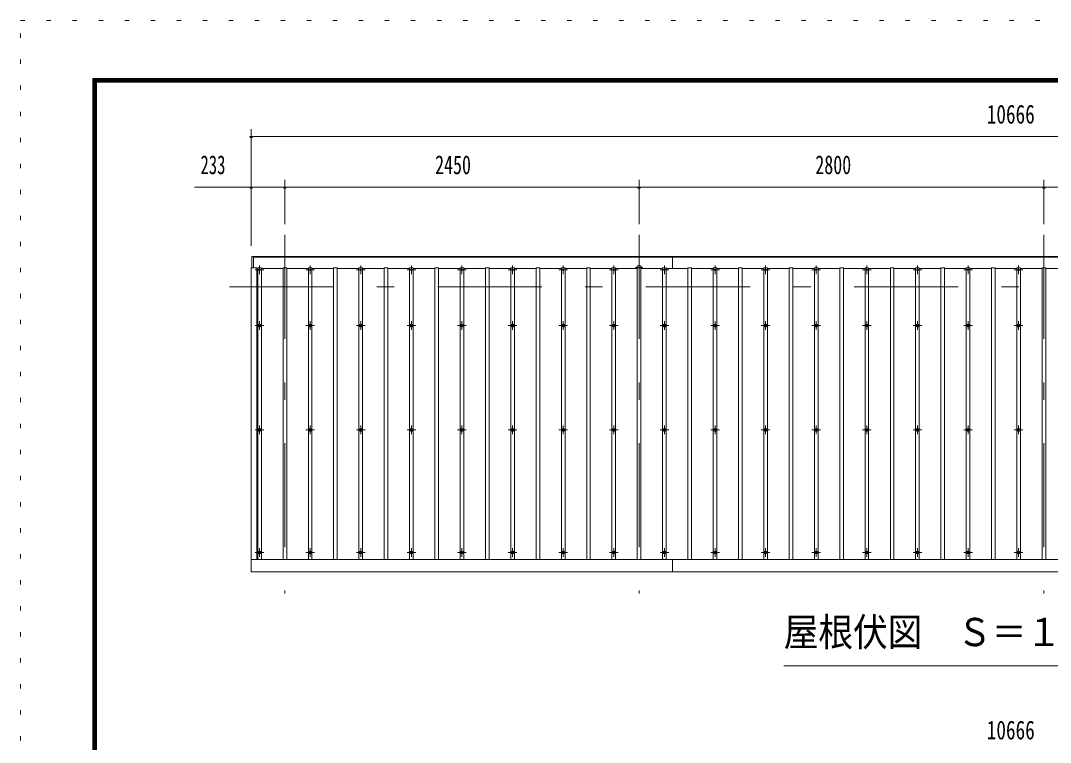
# Model space of a CAD drawing. Units: millimetres, scale not verified, with parts at other scales. Extents: x -25414 to 25419, y -10500 to 10500.
# Drawn here: x -4281 to 2842, y 5507 to 10500 of the extents above; entities that cross this region are included whole.
import ezdxf
from ezdxf.enums import TextEntityAlignment as Align

# ---------------------------------------------------------------- set-up
doc = ezdxf.new("R2010")
doc.units = ezdxf.units.MM
doc.header["$LTSCALE"] = 60
doc.linetypes.add('USER3', pattern=[24, 12, -5, 2, -5])
doc.linetypes.add('USER4', pattern=[3, 0.5, -2.5])
for name, color, linetype, lineweight in [('0-2_1-05BOLD', 7, 'Continuous', 18), ('0-3_1-25CENTER', 3, 'USER3', 18), ('0-4_1-45THIN', 4, 'Continuous', 18), ('0-5_1-55DIM', 3, 'Continuous', 18), ('0-C_F-F1PAPER', 5, 'Continuous', 18), ('0-D_F-E_J_ADD', 5, 'USER4', 18)]:
    doc.layers.add(name, color=color, linetype=linetype, lineweight=lineweight)
doc.styles.add('ＭＳ ゴシック', font='')
doc.styles.get('ＭＳ ゴシック').set_extended_font_data('MS Gothic')

msp = doc.modelspace()

# ---------------------------------------------------------------- linework, layer by layer
at = {"layer": '0-2_1-05BOLD'}
for p, q in [((-2670.9, 8790.67), (-2670.9, 8867.67)), ((-2670.9, 8862.67), (7965.09, 8862.67)), ((227.1, 8867.67), (227.1, 8784.63)), ((-2685.9, 6687.67), (-2685.9, 8790.67)), ((-2685.9, 6773.43), (7980.09, 6773.43)), ((227.1, 6773.43), (227.1, 6687.67))]:
    msp.add_line(p, q, dxfattribs=at)
for points in [[(-2680.9, 8790.67), (-2680.9, 8867.67), (7975.09, 8867.67)], [(-2645.9, 6773.43), (-2645.9, 8790.67), (-2685.9, 8790.67)], [(-2685.9, 6687.67), (7980.09, 6687.67), (7980.09, 8790.67)]]:
    msp.add_lwpolyline(points, dxfattribs=at)
for centre in [(-2627.9, 8390.17), (-2277.91, 8390.17), (-1927.91, 8390.17), (-1577.91, 8390.17), (-1227.91, 8390.17), (-877.91, 8390.17), (-527.91, 8390.17), (-177.91, 8390.17), (172.09, 8390.17), (522.09, 8390.17), (872.09, 8390.17), (1222.09, 8390.17), (1572.09, 8390.17), (1922.09, 8390.17), (2272.09, 8390.17), (2622.09, 8390.17), (-2627.9, 7668.51), (-2277.91, 7668.51), (-1927.91, 7668.51), (-1577.91, 7668.51), (-1227.91, 7668.51), (-877.91, 7668.51), (-527.91, 7668.51), (-177.91, 7668.51), (172.09, 7668.51), (522.09, 7668.51), (872.09, 7668.51), (1222.09, 7668.51), (1572.09, 7668.51), (1922.09, 7668.51), (2272.09, 7668.51), (2622.09, 7668.51), (-2627.9, 6820.85), (-2277.91, 6820.85), (-1927.91, 6820.85), (-1577.91, 6820.85), (-1227.91, 6820.85), (-877.91, 6820.85), (-527.91, 6820.85), (-177.91, 6820.85), (172.09, 6820.85), (522.09, 6820.85), (872.09, 6820.85), (1222.09, 6820.85), (1572.09, 6820.85), (1922.09, 6820.85), (2272.09, 6820.85), (2622.09, 6820.85)]:
    msp.add_circle(centre, 10, dxfattribs=at)
for centre, radius, start, end in [((-2627.9, 8765.7), 14.5, 46.39838, 133.60162), ((-2627.9, 8786.71), 14.5, 226.3961, 313.6039), ((-2277.91, 8765.7), 14.5, 46.39838, 133.60162), ((-2277.91, 8786.71), 14.5, 226.3961, 313.6039), ((-1927.91, 8765.7), 14.5, 46.39838, 133.60162), ((-1927.91, 8786.71), 14.5, 226.3961, 313.6039), ((-1577.91, 8765.7), 14.5, 46.39838, 133.60162), ((-1577.91, 8786.71), 14.5, 226.3961, 313.6039), ((-1227.91, 8765.7), 14.5, 46.39838, 133.60162), ((-1227.91, 8786.71), 14.5, 226.3961, 313.6039), ((-877.91, 8765.7), 14.5, 46.39838, 133.60162), ((-877.91, 8786.71), 14.5, 226.3961, 313.6039), ((-527.91, 8765.7), 14.5, 46.39838, 133.60162), ((-527.91, 8786.71), 14.5, 226.3961, 313.6039), ((-177.91, 8765.7), 14.5, 46.39838, 133.60162), ((-177.91, 8786.71), 14.5, 226.3961, 313.6039), ((-2.9, 8792.15), 15, 326.44154, 213.55197), ((172.09, 8765.7), 14.5, 46.39838, 133.60162), ((172.09, 8786.71), 14.5, 226.3961, 313.6039), ((522.09, 8765.7), 14.5, 46.39838, 133.60162), ((522.09, 8786.71), 14.5, 226.3961, 313.6039), ((872.09, 8765.7), 14.5, 46.39838, 133.60162), ((872.09, 8786.71), 14.5, 226.3961, 313.6039), ((1222.09, 8765.7), 14.5, 46.39838, 133.60162), ((1222.09, 8786.71), 14.5, 226.3961, 313.6039), ((1572.09, 8765.7), 14.5, 46.39838, 133.60162), ((1572.09, 8786.71), 14.5, 226.3961, 313.6039), ((1922.09, 8765.7), 14.5, 46.39838, 133.60162), ((1922.09, 8786.71), 14.5, 226.3961, 313.6039), ((2272.09, 8765.7), 14.5, 46.39838, 133.60162), ((2272.09, 8786.71), 14.5, 226.3961, 313.6039), ((2622.09, 8765.7), 14.5, 46.39838, 133.60162), ((2622.09, 8786.71), 14.5, 226.3961, 313.6039)]:
    msp.add_arc(centre, radius, start, end, dxfattribs=at)
at = {"layer": '0-3_1-25CENTER'}
for p, q in [((-2452.91, 9017.67), (-2452.91, 6537.67)), ((-2.91, 9017.67), (-2.91, 6537.67)), ((2797.09, 9017.67), (2797.09, 6537.67)), ((-2657.9, 8776.2), (-2597.9, 8776.2)), ((-2627.9, 8806.2), (-2627.9, 8746.2)), ((-2307.9, 8776.2), (-2247.91, 8776.2)), ((-2277.91, 8806.2), (-2277.91, 8746.2)), ((-1957.9, 8776.2), (-1897.91, 8776.2)), ((-1927.91, 8806.2), (-1927.91, 8746.2)), ((-1607.91, 8776.2), (-1547.91, 8776.2)), ((-1577.91, 8806.2), (-1577.91, 8746.2)), ((-1257.91, 8776.2), (-1197.91, 8776.2)), ((-1227.91, 8806.2), (-1227.91, 8746.2)), ((-907.91, 8776.2), (-847.91, 8776.2)), ((-877.91, 8806.2), (-877.91, 8746.2)), ((-557.9, 8776.2), (-497.91, 8776.2)), ((-527.91, 8806.2), (-527.91, 8746.2)), ((-207.9, 8776.2), (-147.91, 8776.2)), ((-177.91, 8806.2), (-177.91, 8746.2)), ((-27.9, 8792.15), (22.1, 8792.15)), ((142.1, 8776.2), (202.1, 8776.2)), ((172.09, 8806.2), (172.09, 8746.2)), ((492.1, 8776.2), (552.09, 8776.2)), ((522.09, 8806.2), (522.09, 8746.2)), ((842.1, 8776.2), (902.1, 8776.2)), ((872.09, 8806.2), (872.09, 8746.2)), ((1192.1, 8776.2), (1252.1, 8776.2)), ((1222.09, 8806.2), (1222.09, 8746.2)), ((1542.1, 8776.2), (1602.09, 8776.2)), ((1572.09, 8806.2), (1572.09, 8746.2)), ((1892.1, 8776.2), (1952.1, 8776.2)), ((1922.09, 8806.2), (1922.09, 8746.2)), ((2242.1, 8776.2), (2302.1, 8776.2)), ((2272.09, 8806.2), (2272.09, 8746.2)), ((2592.1, 8776.2), (2652.1, 8776.2)), ((2622.09, 8806.2), (2622.09, 8746.2)), ((-2835.9, 8657.67), (8130.1, 8657.67)), ((-2627.9, 8420.17), (-2627.9, 8360.17)), ((-2277.91, 8420.17), (-2277.91, 8360.17)), ((-1927.91, 8420.17), (-1927.91, 8360.17)), ((-1577.91, 8420.17), (-1577.91, 8360.17)), ((-1227.91, 8420.17), (-1227.91, 8360.17)), ((-877.91, 8420.17), (-877.91, 8360.17)), ((-527.91, 8420.17), (-527.91, 8360.17)), ((-177.91, 8420.17), (-177.91, 8360.17)), ((172.09, 8420.17), (172.09, 8360.17)), ((522.09, 8420.17), (522.09, 8360.17)), ((872.09, 8420.17), (872.09, 8360.17)), ((1222.09, 8420.17), (1222.09, 8360.17)), ((1572.09, 8420.17), (1572.09, 8360.17)), ((1922.09, 8420.17), (1922.09, 8360.17)), ((2272.09, 8420.17), (2272.09, 8360.17)), ((2622.09, 8420.17), (2622.09, 8360.17)), ((-2657.9, 8390.17), (-2597.9, 8390.17)), ((-2307.9, 8390.17), (-2247.91, 8390.17)), ((-1957.9, 8390.17), (-1897.91, 8390.17)), ((-1607.9, 8390.17), (-1547.9, 8390.17)), ((-1257.9, 8390.17), (-1197.9, 8390.17)), ((-907.9, 8390.17), (-847.91, 8390.17)), ((-557.9, 8390.17), (-497.9, 8390.17)), ((-207.9, 8390.17), (-147.9, 8390.17)), ((142.1, 8390.17), (202.1, 8390.17)), ((492.1, 8390.17), (552.1, 8390.17)), ((842.1, 8390.17), (902.1, 8390.17)), ((1192.1, 8390.17), (1252.1, 8390.17)), ((1542.1, 8390.17), (1602.1, 8390.17)), ((1892.1, 8390.17), (1952.1, 8390.17)), ((2242.1, 8390.17), (2302.1, 8390.17)), ((2592.1, 8390.17), (2652.1, 8390.17)), ((-2627.9, 7698.51), (-2627.9, 7638.51)), ((-2277.91, 7698.51), (-2277.91, 7638.51)), ((-1927.91, 7698.51), (-1927.91, 7638.51)), ((-1577.91, 7698.51), (-1577.91, 7638.51)), ((-1227.91, 7698.51), (-1227.91, 7638.51)), ((-877.91, 7698.51), (-877.91, 7638.51)), ((-527.91, 7698.51), (-527.91, 7638.51)), ((-177.91, 7698.51), (-177.91, 7638.51)), ((172.09, 7698.51), (172.09, 7638.51)), ((522.09, 7698.51), (522.09, 7638.51)), ((872.09, 7698.51), (872.09, 7638.51)), ((1222.09, 7698.51), (1222.09, 7638.51)), ((1572.09, 7698.51), (1572.09, 7638.51)), ((1922.09, 7698.51), (1922.09, 7638.51)), ((2272.09, 7698.51), (2272.09, 7638.51)), ((2622.09, 7698.51), (2622.09, 7638.51)), ((-2657.9, 7668.51), (-2597.9, 7668.51)), ((-2307.9, 7668.51), (-2247.91, 7668.51)), ((-1957.9, 7668.51), (-1897.91, 7668.51)), ((-1607.9, 7668.51), (-1547.9, 7668.51)), ((-1257.9, 7668.51), (-1197.9, 7668.51)), ((-907.9, 7668.51), (-847.91, 7668.51)), ((-557.9, 7668.51), (-497.9, 7668.51)), ((-207.9, 7668.51), (-147.9, 7668.51)), ((142.1, 7668.51), (202.1, 7668.51)), ((492.1, 7668.51), (552.1, 7668.51)), ((842.1, 7668.51), (902.1, 7668.51)), ((1192.1, 7668.51), (1252.1, 7668.51)), ((1542.1, 7668.51), (1602.1, 7668.51)), ((1892.1, 7668.51), (1952.1, 7668.51)), ((2242.1, 7668.51), (2302.1, 7668.51)), ((2592.1, 7668.51), (2652.1, 7668.51)), ((-2627.9, 6850.85), (-2627.9, 6790.85)), ((-2277.91, 6850.85), (-2277.91, 6790.85)), ((-1927.91, 6850.85), (-1927.91, 6790.85)), ((-1577.91, 6850.85), (-1577.91, 6790.85)), ((-1227.91, 6850.85), (-1227.91, 6790.85)), ((-877.91, 6850.85), (-877.91, 6790.85)), ((-527.91, 6850.85), (-527.91, 6790.85)), ((-177.91, 6850.85), (-177.91, 6790.85)), ((172.09, 6850.85), (172.09, 6790.85)), ((522.09, 6850.85), (522.09, 6790.85)), ((872.09, 6850.85), (872.09, 6790.85)), ((1222.09, 6850.85), (1222.09, 6790.85)), ((1572.09, 6850.85), (1572.09, 6790.85)), ((1922.09, 6850.85), (1922.09, 6790.85)), ((2272.09, 6850.85), (2272.09, 6790.85)), ((2622.09, 6850.85), (2622.09, 6790.85)), ((-2657.9, 6820.85), (-2597.9, 6820.85)), ((-2307.9, 6820.85), (-2247.91, 6820.85)), ((-1957.9, 6820.85), (-1897.91, 6820.85)), ((-1607.9, 6820.85), (-1547.9, 6820.85)), ((-1257.9, 6820.85), (-1197.9, 6820.85)), ((-907.9, 6820.85), (-847.91, 6820.85)), ((-557.9, 6820.85), (-497.9, 6820.85)), ((-207.9, 6820.85), (-147.9, 6820.85)), ((142.1, 6820.85), (202.1, 6820.85)), ((492.1, 6820.85), (552.1, 6820.85)), ((842.1, 6820.85), (902.1, 6820.85)), ((1192.1, 6820.85), (1252.1, 6820.85)), ((1542.1, 6820.85), (1602.1, 6820.85)), ((1892.1, 6820.85), (1952.1, 6820.85)), ((2242.1, 6820.85), (2302.1, 6820.85)), ((2592.1, 6820.85), (2652.1, 6820.85))]:
    msp.add_line(p, q, dxfattribs=at)
at = {"layer": '0-4_1-45THIN'}
for p, q in [((-2645.9, 8784.63), (-2640.4, 8784.63)), ((-2640.4, 8790.67), (-2640.4, 6773.43)), ((-2640.4, 8790.67), (-2615.4, 8790.67)), ((-2615.4, 8790.67), (-2615.4, 6773.43)), ((-2465.4, 8784.63), (-2615.4, 8784.63)), ((-2465.4, 8790.67), (-2465.4, 6773.43)), ((-2465.4, 8790.67), (-2440.4, 8790.67)), ((-2440.4, 8790.67), (-2440.4, 6773.43)), ((-2440.4, 8784.63), (-2290.41, 8784.63)), ((-2290.41, 8790.67), (-2290.41, 6773.43)), ((-2115.41, 8784.63), (-2265.41, 8784.63)), ((-2115.41, 8790.67), (-2115.41, 6773.43)), ((-2090.41, 8784.63), (-1940.41, 8784.63)), ((-1940.41, 8790.67), (-1940.41, 6773.43)), ((-1765.41, 8784.63), (-1915.41, 8784.63)), ((-1765.41, 8790.67), (-1765.41, 6773.43)), ((-1740.41, 8784.63), (-1590.41, 8784.63)), ((-1590.41, 8790.67), (-1590.41, 6773.43)), ((-1415.41, 8784.63), (-1565.41, 8784.63)), ((-1415.41, 8790.67), (-1415.41, 6773.43)), ((-1390.41, 8784.63), (-1240.41, 8784.63)), ((-1240.41, 8790.67), (-1240.41, 6773.43)), ((-1065.41, 8784.63), (-1215.41, 8784.63)), ((-1065.41, 8790.67), (-1065.41, 6773.43)), ((-1040.41, 8784.63), (-890.41, 8784.63)), ((-890.41, 8790.67), (-890.41, 6773.43)), ((-715.41, 8784.63), (-865.41, 8784.63)), ((-715.41, 8790.67), (-715.41, 6773.43)), ((-690.41, 8784.63), (-540.41, 8784.63)), ((-540.41, 8790.67), (-540.41, 6773.43)), ((-365.41, 8784.63), (-515.41, 8784.63)), ((-365.41, 8790.67), (-365.41, 6773.43)), ((-340.41, 8784.63), (-190.41, 8784.63)), ((-190.41, 8790.67), (-190.41, 6773.43)), ((-15.41, 8784.63), (-165.41, 8784.63)), ((-15.41, 8790.67), (-15.41, 6773.43)), ((9.59, 8784.63), (159.59, 8784.63)), ((159.59, 8790.67), (159.59, 6773.43)), ((334.59, 8784.63), (184.59, 8784.63)), ((334.59, 8790.67), (334.59, 6773.43)), ((359.59, 8784.63), (509.6, 8784.63)), ((509.59, 8790.67), (509.59, 6773.43)), ((684.59, 8784.63), (534.59, 8784.63)), ((684.59, 8790.67), (684.59, 6773.43)), ((709.59, 8784.63), (859.6, 8784.63)), ((859.59, 8790.67), (859.59, 6773.43)), ((1034.59, 8784.63), (884.59, 8784.63)), ((1034.59, 8790.67), (1034.59, 6773.43)), ((1059.59, 8784.63), (1209.6, 8784.63)), ((1209.59, 8790.67), (1209.59, 6773.43)), ((1384.59, 8784.63), (1234.59, 8784.63)), ((1384.59, 8790.67), (1384.59, 6773.43)), ((1409.59, 8784.63), (1559.6, 8784.63)), ((1559.59, 8790.67), (1559.59, 6773.43)), ((1734.59, 8784.63), (1584.59, 8784.63)), ((1734.59, 8790.67), (1734.59, 6773.43)), ((1759.59, 8784.63), (1909.6, 8784.63)), ((1909.59, 8790.67), (1909.59, 6773.43)), ((2084.59, 8784.63), (1934.59, 8784.63)), ((2084.59, 8790.67), (2084.59, 6773.43)), ((2109.59, 8784.63), (2259.6, 8784.63)), ((2259.59, 8790.67), (2259.59, 6773.43)), ((2434.59, 8784.63), (2284.59, 8784.63)), ((2434.59, 8790.67), (2434.59, 6773.43)), ((2459.59, 8784.63), (2609.59, 8784.63)), ((2609.59, 8790.67), (2609.59, 6773.43)), ((2784.59, 8784.63), (2634.59, 8784.63)), ((2784.59, 8790.67), (2784.59, 6773.43)), ((2809.59, 8784.63), (2959.59, 8784.63))]:
    msp.add_line(p, q, dxfattribs=at)
for points in [[(-2290.41, 8790.67), (-2265.41, 8790.67), (-2265.41, 6773.43)], [(-2115.41, 8790.67), (-2090.41, 8790.67), (-2090.41, 6773.43)], [(-1940.41, 8790.67), (-1915.41, 8790.67), (-1915.41, 6773.43)], [(-1765.41, 8790.67), (-1740.41, 8790.67), (-1740.41, 6773.43)], [(-1590.41, 8790.67), (-1565.41, 8790.67), (-1565.41, 6773.43)], [(-1415.41, 8790.67), (-1390.41, 8790.67), (-1390.41, 6773.43)], [(-1240.41, 8790.67), (-1215.41, 8790.67), (-1215.41, 6773.43)], [(-1065.41, 8790.67), (-1040.41, 8790.67), (-1040.41, 6773.43)], [(-890.41, 8790.67), (-865.41, 8790.67), (-865.41, 6773.43)], [(-715.41, 8790.67), (-690.41, 8790.67), (-690.41, 6773.43)], [(-540.41, 8790.67), (-515.41, 8790.67), (-515.4, 6773.43)], [(-365.41, 8790.67), (-340.41, 8790.67), (-340.41, 6773.43)], [(-190.41, 8790.67), (-165.41, 8790.67), (-165.41, 6773.43)], [(-15.41, 8790.67), (9.59, 8790.67), (9.59, 6773.43)], [(159.59, 8790.67), (184.59, 8790.67), (184.6, 6773.43)], [(334.59, 8790.67), (359.59, 8790.67), (359.59, 6773.43)], [(509.59, 8790.67), (534.59, 8790.67), (534.59, 6773.43)], [(684.59, 8790.67), (709.59, 8790.67), (709.59, 6773.43)], [(859.59, 8790.67), (884.59, 8790.67), (884.6, 6773.43)], [(1034.59, 8790.67), (1059.59, 8790.67), (1059.59, 6773.43)], [(1209.59, 8790.67), (1234.59, 8790.67), (1234.59, 6773.43)], [(1384.59, 8790.67), (1409.59, 8790.67), (1409.59, 6773.43)], [(1559.59, 8790.67), (1584.59, 8790.67), (1584.6, 6773.43)], [(1734.59, 8790.67), (1759.59, 8790.67), (1759.59, 6773.43)], [(1909.59, 8790.67), (1934.59, 8790.67), (1934.6, 6773.43)], [(2084.59, 8790.67), (2109.59, 8790.67), (2109.59, 6773.43)], [(2259.59, 8790.67), (2284.59, 8790.67), (2284.59, 6773.43)], [(2434.59, 8790.67), (2459.59, 8790.67), (2459.59, 6773.43)], [(2609.59, 8790.67), (2634.59, 8790.67), (2634.59, 6773.43)], [(2784.59, 8790.67), (2809.59, 8790.67), (2809.59, 6773.43)]]:
    msp.add_lwpolyline(points, dxfattribs=at)
at = {"layer": '0-5_1-55DIM'}
for p, q in [((-2675.9, 9698.67), (-2695.9, 9698.67)), ((-2685.9, 8942.68), (-2685.9, 9748.67)), ((-2685.9, 9698.67), (7980.09, 9698.67)), ((-3078.4, 9348.67), (8372.59, 9348.67)), ((-2675.9, 9348.67), (-2695.9, 9348.67)), ((-2442.91, 9348.67), (-2462.91, 9348.67)), ((-2452.91, 9092.68), (-2452.91, 9398.67)), ((7.09, 9348.67), (-12.91, 9348.67)), ((-2.91, 9092.68), (-2.91, 9398.67)), ((2807.09, 9348.67), (2787.09, 9348.67)), ((2797.09, 9092.68), (2797.09, 9398.67)), ((997.09, 6037.67), (4297.09, 6037.67))]:
    msp.add_line(p, q, dxfattribs=at)
for centre in [(-2685.9, 9698.67), (-2685.9, 9348.67), (-2452.91, 9348.67), (-2.91, 9348.67), (2797.09, 9348.67)]:
    msp.add_arc(centre, 10, 180, 0, dxfattribs=at)
at = {"layer": '0-C_F-F1PAPER'}
for p, q in [((-3780.57, 10100), (-3780.57, -10000)), ((-3780.57, 10100), (24919.43, 10100)), ((-3778.07, 10097.5), (-3778.07, -9997.5)), ((-3778.07, 10097.5), (24916.93, 10097.5)), ((-3775.57, 10095), (-3775.57, -9995)), ((-3775.57, 10095), (24914.43, 10095)), ((-3773.07, 10092.5), (24911.93, 10092.5)), ((-3770.57, 10090), (-3770.57, -9990)), ((-3770.57, 10090), (24909.43, 10090)), ((-3768.07, 10087.5), (24906.93, 10087.5)), ((-3765.57, 10085), (-3765.57, -9985)), ((-3765.57, 10085), (24904.43, 10085)), ((-3763.07, 10082.5), (24901.93, 10082.5)), ((-3760.57, 10080), (24899.43, 10080)), ((-3758.07, 10077.5), (24896.93, 10077.5)), ((-3755.57, 10075), (-3755.57, -9975)), ((-3755.57, 10075), (24894.43, 10075))]:
    msp.add_line(p, q, dxfattribs=at)
for points in [[(-3773.07, 10092.5), (-3773.07, -9992.5), (24911.93, -9992.5), (24911.93, 10092.5)], [(-3768.07, 10087.5), (-3768.07, -9987.5), (24906.93, -9987.5), (24906.93, 10087.5)], [(-3763.07, 10082.5), (-3763.07, -9982.5), (24901.93, -9982.5), (24901.93, 10082.5)], [(-3760.57, 10080), (-3760.57, -9980), (24899.43, -9980), (24899.43, 10080)], [(-3758.07, 10077.5), (-3758.07, -9977.5), (24896.93, -9977.5), (24896.93, 10077.5)]]:
    msp.add_lwpolyline(points, dxfattribs=at)
at = {"layer": '0-D_F-E_J_ADD'}
for p, q in [((-4280.57, 10500), (25419.43, 10500)), ((-4280.57, -10500), (-4280.57, 10500))]:
    msp.add_line(p, q, dxfattribs=at)

# ---------------------------------------------------------------- texts
at = {"layer": '0-5_1-55DIM', "color": 7, "style": 'ＭＳ ゴシック'}
for s, height, width, p in [('10666', 130.2, 0.75, (2401.47, 9748.67)), ('233', 130.2, 0.65, (-3036.58, 9398.67)), ('2450', 130.2, 0.7, (-1413.92, 9398.67)), ('2800', 130.2, 0.7, (1215.82, 9398.67)), ('屋根伏図\u3000Ｓ＝１／５０', 195.4, 0.9, (997.09, 6114.32)), ('10666', 130.2, 0.75, (2401.46, 5488.67))]:
    msp.add_text(s, height=height, dxfattribs=dict(at, width=width)).set_placement(p, align=Align.BOTTOM_LEFT)

doc.saveas('drawing.dxf')
